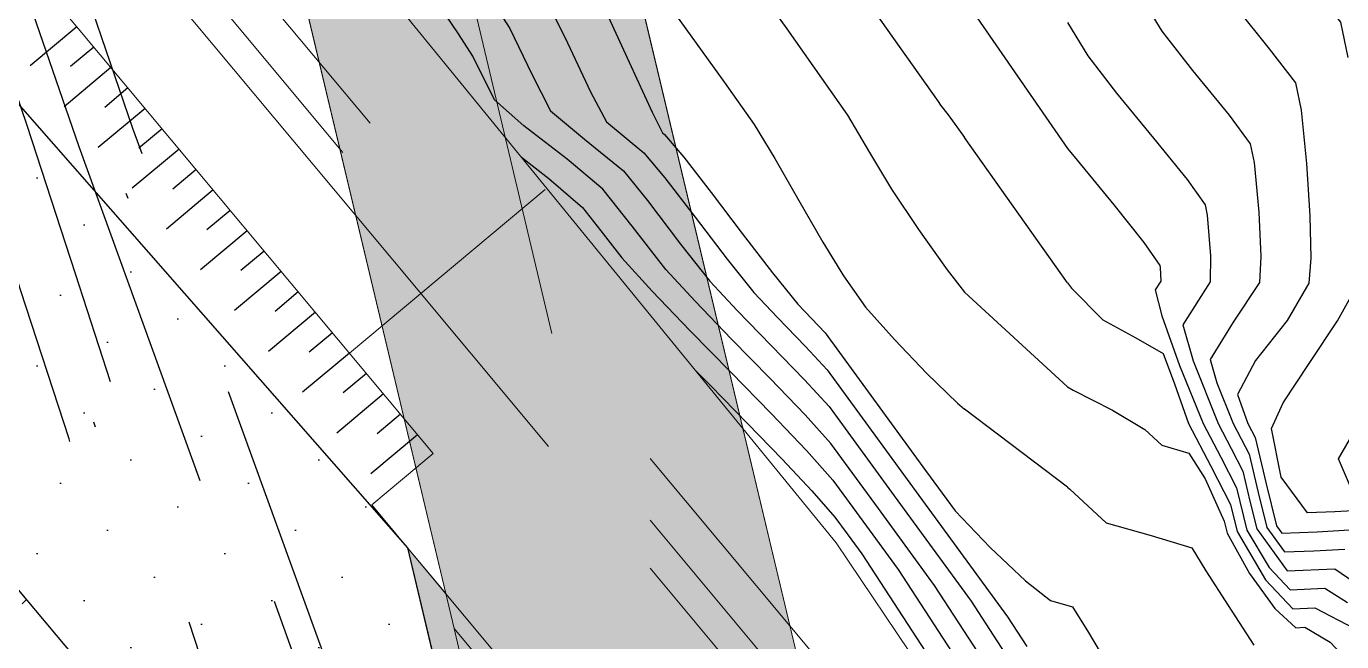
# Model space of a CAD drawing. Extents: x -367 to 63045, y 275 to 109039.
# Drawn here: x 62264.05 to 62288.81, y 108407.77 to 108419.34 of the extents above; entities that cross this region are included whole.
import ezdxf

# ---------------------------------------------------------------- set-up
doc = ezdxf.new("R2010")
doc.units = 0
doc.header["$LTSCALE"] = 25.401856
doc.header["$MEASUREMENT"] = 0
for name, pattern in [('ACAD_ISO04W100', [30, 24, -3, 0, -3]), ('NASCOSTA', [9.525, 6.35, -3.175]), ('TRATTEGGIATA', [19.05, 12.7, -6.35]), ('TRATTEGGIATA2', [0.375, 0.25, -0.125]), ('TRATTOPUNTO2', [12.7, 6.35, -3.175, 0, -3.175])]:
    doc.linetypes.add(name, pattern=pattern)
doc.layers.add('Colori bordi', color=5, linetype='Continuous', plot=False)
doc.layers.add('no_plot', color=5, linetype='Continuous', plot=False)
for name, color, linetype in [('Conduite 1000', 170, 'Continuous'), ('curve livello 5m', 7, 'Continuous'), ('Limite fiume', 6, 'Continuous'), ('LIN010TR', 2, 'NASCOSTA'), ('LIN018CO', 6, 'Continuous'), ('LIN018TR', 6, 'NASCOSTA'), ('LIN025CO', 7, 'Continuous'), ('pendenze', 2, 'Continuous'), ('sezioni', 7, 'Continuous'), ('TRATTCOLO-30', 253, 'Continuous'), ('TRATTCOLO-32', 255, 'Continuous')]:
    doc.layers.add(name, color=color, linetype=linetype)

# ---------------------------------------------------------------- blocks, each defined once
blk = doc.blocks.new('CONTORNO')
at = {"layer": 'Colori bordi', "lineweight": 0, "ltscale": 2, "flags": 128}
for points in [[(-22.578, 81.44), (16.586, -82.868), (15.866, -82.007), (19.27, -96.287), (18.407, -96.98), (19.153, -100.108)], [(28.44, -103.877), (26.165, -94.334), (26.165, -94.334), (25.446, -93.474), (-6.877, 42.135)]]:
    blk.add_lwpolyline(points, dxfattribs=at)

msp = doc.modelspace()

# ---------------------------------------------------------------- hatches: boundary and pattern name
at = {"layer": 'pendenze', "linetype": 'Continuous'}
h = msp.add_hatch(dxfattribs=at)
h.set_pattern_fill('DOTS', color=256, scale=20, angle=-45.000034, style=0)
h.set_pattern_definition([(314.9999663, (170922.6624, 46313.891), (1.325825475, 0.441940959), [0, -1.25])])
h.paths.add_polyline_path([(62270.78439, 108401.63765), (62270.26899, 108401.14956), (62261.49092, 108411.60914), (62262.1863, 108412.20116), (62260.11025, 108414.83676), (62259.37445, 108414.21034), (62258.6523, 108414.91516), (62263.17076, 108418.7048), (62269.83927, 108411.11031), (62271.22529, 108409.53183), (62274.03399, 108397.74803)])
at = {"layer": 'TRATTCOLO-30', "linetype": 'Continuous', "lineweight": 0}
h = msp.add_hatch(color=256, dxfattribs=at)
h.dxf.hatch_style = 1
h.paths.add_polyline_path([(62267.86669, 108439.06309), (62264.87062, 108438.34897), (62271.94444, 108408.67102), (62271.22525, 108409.53186), (62274.17327, 108397.16354), (62277.65571, 108397.99359)])
h.paths.add_polyline_path([(62270.86276, 108439.77721), (62267.86669, 108439.06309), (62277.65571, 108397.99359), (62280.65178, 108398.70771)])

# ---------------------------------------------------------------- linework, layer by layer
at = {"layer": 'Conduite 1000', "linetype": 'TRATTEGGIATA2', "ltscale": 1.5, "flags": 128}
for points, elevation in [([(62251.95946, 108435.53684), (62257.4907, 108429.58396), (62263.07437, 108424.05841), (62264.02223, 108422.78383), (62264.81419, 108421.02543), (62266.05072, 108417.42945), (62273.68149, 108396.40989), (62274.80459, 108394.23107), (62275.54754, 108393.3015), (62285.15483, 108381.73258), (62287.02351, 108379.45941), (62288.3225, 108377.94112), (62288.51647, 108377.71842), (62290.86799, 108375.02093), (62291.05237, 108374.80341), (62292.10461, 108373.56749), (62292.17715, 108373.4816), (62295.67762, 108369.23307), (62299.92524, 108364.06733), (62304.18014, 108358.89406), (62309.20658, 108352.82374), (62314.23312, 108346.7533), (62319.36916, 108340.58435), (62324.5069, 108334.41528), (62329.22024, 108328.76836), (62333.93474, 108323.12195), (62354.72119, 108298.35522), (62356.13646, 108296.63077), (62357.41948, 108295.16879), (62358.1715, 108294.23255), (62359.12181, 108293.10567), (62359.46553, 108292.72139), (62364.09006, 108286.93347), (62371.40697, 108278.241), (62371.76234, 108277.14286), (62370.74431, 108276.81342), (62370.45345, 108277.71223), (62363.26266, 108286.25487), (62358.64817, 108292.03023), (62358.31389, 108292.40394), (62357.34529, 108293.55252), (62356.59987, 108294.48054), (62355.32057, 108295.93828), (62353.89782, 108297.67185), (62333.11428, 108322.43512), (62328.39878, 108328.08271), (62323.68507, 108333.73008), (62318.54685, 108339.89972), (62313.40989, 108346.06977), (62308.38244, 108352.14133), (62303.35487, 108358.21301), (62299.09877, 108363.38775), (62294.85182, 108368.55267), (62291.35549, 108372.79617), (62291.28851, 108372.87547), (62290.2369, 108374.11066), (62290.05656, 108374.32342), (62287.70961, 108377.01565), (62287.51254, 108377.24192), (62286.20363, 108378.7718), (62284.32996, 108381.05104), (62274.71796, 108392.62562), (62273.90228, 108393.64619), (62272.69906, 108395.98046), (62265.04183, 108417.07289), (62263.81836, 108420.63092), (62263.09432, 108422.23852), (62262.26413, 108423.35486), (62256.72212, 108428.83919), (62251.1756, 108434.80851)], 279.04002), ([(62252.41321, 108431.84472), (62254.14115, 108430.06182), (62258.02784, 108426.06464), (62261.92291, 108422.06028), (62262.7758, 108420.95461), (62263.27823, 108419.7726), (62264.06082, 108417.4834), (62264.96708, 108414.69504), (62265.87182, 108411.91133), (62271.4111, 108395.0468), (62272.60671, 108392.52841), (62273.16639, 108391.87993), (62283.44518, 108379.71143), (62284.98426, 108377.84661), (62285.99854, 108376.72741), (62287.47736, 108375.21273), (62288.9777, 108373.67422), (62289.15044, 108373.48544), (62290.34883, 108372.2227), (62292.05886, 108370.14168), (62293.77573, 108368.05304), (62298.89739, 108361.89308), (62304.02188, 108355.73194), (62307.20367, 108351.89342), (62314.27247, 108343.36907), (62319.39961, 108337.2491), (62323.03994, 108332.90385), (62324.53695, 108331.11621), (62324.65013, 108330.97909), (62325.7453, 108329.67485), (62334.25039, 108319.52437), (62334.42615, 108319.3151), (62350.21247, 108300.51809), (62352.17408, 108298.15808), (62354.56962, 108295.25147), (62355.40394, 108294.28255), (62356.42608, 108293.00175), (62357.81361, 108291.33771), (62361.63176, 108286.69279), (62365.61676, 108281.91706), (62369.66666, 108277.06356), (62370.1606, 108275.60771), (62369.14733, 108275.26393), (62368.71742, 108276.53105), (62364.79521, 108281.23153), (62360.80768, 108286.01029), (62356.98941, 108290.65536), (62355.59692, 108292.32534), (62354.58008, 108293.5995), (62353.75126, 108294.56203), (62351.34979, 108297.47584), (62349.39134, 108299.83204), (62333.60679, 108318.62695), (62333.43063, 108318.83669), (62324.92551, 108328.98721), (62323.82779, 108330.29449), (62323.71416, 108330.43217), (62322.21974, 108332.21671), (62318.57941, 108336.56196), (62313.45054, 108342.68399), (62306.37988, 108351.21058), (62303.19867, 108355.04841), (62298.07463, 108361.209), (62292.95105, 108367.37127), (62291.23217, 108369.46236), (62289.5464, 108371.51386), (62288.36762, 108372.75592), (62288.19978, 108372.93934), (62286.71174, 108374.46524), (62285.21904, 108375.99415), (62284.17478, 108377.14643), (62282.62383, 108379.02563), (62272.35264, 108391.18512), (62271.70215, 108391.93883), (62270.41558, 108394.64883), (62264.85473, 108411.57901), (62263.94947, 108414.36431), (62263.04573, 108417.14495), (62262.27832, 108419.38975), (62261.84475, 108420.40974), (62261.11315, 108421.35819), (62257.26071, 108425.31871), (62253.3734, 108429.31652), (62251.64486, 108431.10005)], 277.83343)]:
    msp.add_lwpolyline(points, close=True, dxfattribs=dict(at, elevation=elevation))
at = {"layer": 'Conduite 1000', "linetype": 'TRATTOPUNTO2', "ltscale": 0.1, "flags": 128}
for points, elevation in [([(62251.56753, 108435.17267), (62257.10641, 108429.21158), (62262.66925, 108423.70664), (62263.55828, 108422.51117), (62264.31628, 108420.82817), (62265.54628, 108417.25117), (62273.19028, 108396.19517), (62274.35343, 108393.93863), (62275.13275, 108392.96356), (62284.7424, 108381.39181), (62286.61357, 108379.1156), (62287.91752, 108377.59152), (62288.11304, 108377.36704), (62290.46228, 108374.67217), (62290.64464, 108374.45703), (62291.69656, 108373.22148), (62291.76632, 108373.13888), (62295.26472, 108368.89287), (62299.512, 108363.72754), (62303.7675, 108358.55354), (62308.79451, 108352.48254), (62313.82151, 108346.41154), (62318.95801, 108340.24203), (62324.09598, 108334.07268), (62328.80951, 108328.42553), (62333.52451, 108322.77853), (62354.30951, 108298.01353), (62355.72851, 108296.28453), (62357.00968, 108294.82467), (62357.7584, 108293.89253), (62358.71785, 108292.7548), (62359.05685, 108292.37581), (62363.67636, 108286.59417), (62370.93021, 108277.97661), (62371.25333, 108276.97814)], 279.04002), ([(62252.02903, 108431.47238), (62253.75728, 108429.68917), (62257.64428, 108425.69167), (62261.51803, 108421.70923), (62262.31028, 108420.68217), (62262.77828, 108419.58117), (62263.55328, 108417.31417), (62264.45828, 108414.52967), (62265.36328, 108411.74517), (62270.91334, 108394.84782), (62272.15443, 108392.23362), (62272.75952, 108391.53252), (62283.03451, 108379.36853), (62284.57952, 108377.49652), (62285.60879, 108376.36078), (62287.09455, 108374.83898), (62288.58874, 108373.30678), (62288.75903, 108373.12068), (62289.94762, 108371.86828), (62291.64552, 108369.80202), (62293.36339, 108367.71216), (62298.48601, 108361.55104), (62303.61028, 108355.39017), (62306.79178, 108351.552), (62313.86151, 108343.02653), (62318.98951, 108336.90553), (62322.62984, 108332.56028), (62324.12555, 108330.77419), (62324.23896, 108330.63679), (62325.3354, 108329.33103), (62333.84051, 108319.18053), (62334.01647, 108318.97103), (62349.80191, 108300.17506), (62351.76193, 108297.81696), (62354.16044, 108294.90675), (62354.99201, 108293.94103), (62356.0115, 108292.66354), (62357.40151, 108290.99654), (62361.21972, 108286.35154), (62365.20599, 108281.5743), (62369.19204, 108276.7973), (62369.65397, 108275.43582)], 277.83343)]:
    msp.add_lwpolyline(points, dxfattribs=dict(at, elevation=elevation))
at = {"layer": 'curve livello 5m', "color": 2}
msp.add_line((62283.64711, 108414.51905), (62281.70688, 108417.25155), dxfattribs=at)
at = {"layer": 'curve livello 5m', "color": 2, "flags": 128}
for points in [[(62271.64819, 108431.78142), (62272.61342, 108430.44436), (62273.84844, 108428.73355), (62274.40437, 108427.89205), (62275.06109, 108426.86479), (62275.74898, 108425.77959), (62276.39841, 108424.76427), (62276.93978, 108423.94667), (62276.93978, 108423.94667), (62278.01308, 108422.47365), (62279.03826, 108421.02266), (62279.53273, 108420.30506), (62281.21185, 108417.92986), (62281.25444, 108417.86022), (62281.39766, 108417.67838), (62281.70688, 108417.25155)], [(62288.92571, 108418.75589), (62288.78779, 108419.42222), (62288.19518, 108420.17461), (62287.63156, 108421.09615), (62285.89417, 108423.98666), (62285.00848, 108425.45479), (62284.37897, 108426.34376), (62284.28263, 108426.4776), (62284.25368, 108426.51683), (62284.16716, 108426.65259), (62283.64711, 108427.45149)], [(62272.88534, 108419.71215), (62273.14933, 108419.30003), (62273.14933, 108419.30003), (62273.56729, 108418.44357), (62273.91549, 108417.75281), (62273.91549, 108417.75281), (62274.55586, 108417.21742), (62275.28837, 108416.62147), (62275.28837, 108416.62147), (62275.7387, 108416.06828), (62276.36415, 108415.24581), (62276.91538, 108414.55107), (62276.91538, 108414.55107), (62277.42888, 108413.99609), (62278.07185, 108413.33679), (62278.69726, 108412.69432), (62279.15808, 108412.18985), (62279.15808, 108412.18985), (62280.38671, 108410.50717), (62281.83127, 108408.52875), (62282.74596, 108407.12558)], [(62283.64711, 108414.51905), (62283.72336, 108414.41737), (62283.72336, 108414.41737), (62284.31256, 108413.82246), (62284.9331, 108413.48406), (62285.44959, 108413.18605), (62285.44959, 108413.18605), (62285.66064, 108412.61744), (62285.92215, 108411.87278), (62285.92215, 108411.87278), (62286.342, 108411.06909), (62286.71323, 108410.34572), (62286.71323, 108410.34572), (62286.83682, 108409.83545), (62287.37562, 108408.9268), (62287.88845, 108408.38478), (62287.88845, 108408.38478), (62288.30069, 108408.40377), (62289.04815, 108408.01604)], [(62289.24284, 108410.24074), (62288.67493, 108410.20561), (62288.16405, 108410.19103), (62287.66932, 108410.86351), (62287.48574, 108411.77552), (62287.70747, 108412.26117), (62288.19196, 108412.99917), (62288.72872, 108413.80091), (62289.10728, 108414.47776)]]:
    msp.add_lwpolyline(points, dxfattribs=at)
at = {"layer": 'Limite fiume', "color": 2, "linetype": 'Continuous', "flags": 128}
msp.add_lwpolyline([(62270.78439, 108401.63765), (62270.26899, 108401.14956), (62261.49092, 108411.60914), (62262.1863, 108412.20116), (62260.11025, 108414.83676), (62259.37445, 108414.21034), (62258.6523, 108414.91516), (62263.17076, 108418.7048), (62269.83927, 108411.11031), (62271.22529, 108409.53183), (62274.03399, 108397.74803)], close=True, dxfattribs=at)
at = {"layer": 'LIN010TR', "linetype": 'TRATTOPUNTO2', "lineweight": 0, "ltscale": 5, "flags": 128}
msp.add_lwpolyline([(62244.1533, 108538.5519), (62273.94391, 108413.56645)], dxfattribs=at)
at = {"layer": 'LIN010TR', "lineweight": 0, "ltscale": 0.1, "flags": 128}
for points in [[(62242.2082, 108445.89824), (62254.90327, 108436.21564), (62271.9541, 108415.80658), (62273.87714, 108413.5048)], [(62241.69929, 108445.34855), (62254.38459, 108435.6734), (62271.9541, 108414.64351), (62273.87714, 108412.34173)], [(62275.79135, 108411.21357), (62281.64521, 108404.20678), (62312.53164, 108367.23715)], [(62275.79135, 108410.0505), (62281.64521, 108403.04371), (62312.53164, 108366.07408)]]:
    msp.add_lwpolyline(points, dxfattribs=at)
at = {"layer": 'LIN018CO', "color": 2}
for p, q in [((62265.00184, 108419.33393), (62264.1212, 108418.5982)), ((62265.32241, 108418.95022), (62264.88383, 108418.58381)), ((62265.64298, 108418.56651), (62264.76234, 108417.83078)), ((62265.96355, 108418.1828), (62265.52498, 108417.81639)), ((62266.28413, 108417.79909), (62265.40349, 108417.06336)), ((62266.6047, 108417.41538), (62266.16612, 108417.04897)), ((62266.92527, 108417.03167), (62266.04463, 108416.29594)), ((62267.24584, 108416.64796), (62266.80727, 108416.28155)), ((62267.56642, 108416.26425), (62266.68578, 108415.52852)), ((62267.88699, 108415.88054), (62267.44841, 108415.51413)), ((62268.20756, 108415.49683), (62267.32692, 108414.7611)), ((62268.52813, 108415.11312), (62268.08956, 108414.74671)), ((62268.8487, 108414.72941), (62267.96806, 108413.99368)), ((62269.16928, 108414.3457), (62268.7307, 108413.97929)), ((62269.48985, 108413.96199), (62268.60921, 108413.22626)), ((62269.81042, 108413.57828), (62269.37185, 108413.21187)), ((62270.13099, 108413.19457), (62269.25035, 108412.45884)), ((62270.45157, 108412.81086), (62270.01299, 108412.44445)), ((62270.77214, 108412.42715), (62269.8915, 108411.69142)), ((62271.09271, 108412.04344), (62270.65413, 108411.67703)), ((62271.41328, 108411.65973), (62270.53264, 108410.924))]:
    msp.add_line(p, q, dxfattribs=at)
at = {"layer": 'LIN018TR', "linetype": 'ACAD_ISO04W100', "lineweight": 0, "ltscale": 0.1, "flags": 128}
for points in [[(62243.90476, 108447.31564), (62270.94672, 108414.94768), (62273.87714, 108411.44011)], [(62275.79135, 108409.14888), (62312.53164, 108365.17246)]]:
    msp.add_lwpolyline(points, dxfattribs=at)
at = {"layer": 'LIN025CO', "linetype": 'TRATTEGGIATA', "lineweight": 0, "ltscale": 2}
for p, q in [((62234.65089, 108591.70293), (62280.96093, 108397.4108)), ((62228.65862, 108590.27523), (62272.10052, 108408.0163))]:
    msp.add_line(p, q, dxfattribs=at)
at = {"layer": 'LIN025CO', "linetype": 'Continuous', "lineweight": 0}
for p, q in [((62271.22528, 108409.53184), (62275.55613, 108391.36192)), ((62271.22529, 108409.53183), (62281.52408, 108397.20465)), ((62272.10052, 108408.0163), (62276.0425, 108391.47785)), ((62272.10052, 108408.0163), (62280.96094, 108397.41079))]:
    msp.add_line(p, q, dxfattribs=at)
at = {"layer": 'no_plot'}
for p, q in [((62281.70688, 108419.85592), (62283.64711, 108417.04344)), ((62281.70688, 108414.34105), (62283.64711, 108412.55976)), ((62283.6471, 108410.67492), (62281.70688, 108412.13831))]:
    msp.add_line(p, q, dxfattribs=at)
at = {"layer": 'no_plot', "flags": 128}
for points in [[(62263.65538, 108440.01209), (62264.09757, 108439.61207), (62264.39834, 108439.06138), (62264.79416, 108438.22335), (62265.15907, 108437.51598), (62266.52662, 108435.63671), (62267.29232, 108434.59812), (62267.70887, 108434.09288), (62268.20608, 108433.50649), (62268.60486, 108433.02135), (62270.74027, 108430.06331), (62273.07019, 108426.83582), (62273.4725, 108426.21876), (62273.93639, 108425.48784), (62274.33045, 108424.88432), (62276.63181, 108421.72591), (62277.50273, 108420.49325), (62278.36151, 108419.29458), (62279.5084, 108417.67225), (62279.92186, 108416.97133), (62280.33179, 108416.27701), (62280.8435, 108415.51907), (62281.38178, 108414.76429), (62281.70688, 108414.34105)], [(62283.64711, 108424.85814), (62283.93827, 108424.4537), (62285.73241, 108421.46876), (62286.80703, 108419.71174), (62287.44015, 108418.91771), (62287.93691, 108418.2772), (62288.04242, 108417.76747), (62288.14573, 108416.75989), (62288.20875, 108415.77998), (62288.2247, 108414.98029), (62288.18683, 108414.51335), (62287.77818, 108413.81117), (62287.18309, 108413.05836), (62286.84613, 108412.41678), (62287.04266, 108411.87062), (62287.17915, 108411.60715), (62287.38532, 108410.73612), (62287.58237, 108409.94242), (62287.6784, 108409.80994), (62288.34424, 108409.83365), (62289.05441, 108409.87335)], [(62283.64711, 108422.15108), (62283.83327, 108421.84137), (62285.41889, 108419.24886), (62285.99638, 108418.5099), (62286.68737, 108417.66979), (62287.08603, 108417.13218), (62287.15912, 108416.77905), (62287.24858, 108415.84738), (62287.28564, 108415.01242), (62287.25917, 108414.52466), (62286.76683, 108413.77481), (62286.33036, 108413.0722), (62286.45834, 108412.63384), (62286.76253, 108411.87116), (62287.06267, 108411.29179), (62287.2331, 108410.57177), (62287.39598, 108409.91568), (62287.73091, 108409.45365), (62288.28016, 108409.47321), (62288.86598, 108409.50596)], [(62275.92941, 108420.04402), (62277.19029, 108418.28411), (62277.74783, 108417.49544), (62278.13809, 108416.85273), (62278.59154, 108416.06515), (62279.04318, 108415.28094), (62279.42803, 108414.64832), (62279.84698, 108414.06089), (62280.39012, 108413.44921), (62281.00085, 108412.81148), (62281.57739, 108412.25046), (62281.70688, 108412.13831)], [(62282.61352, 108406.57352), (62281.14581, 108408.82503), (62280.09167, 108410.26875), (62279.19511, 108411.49665), (62278.70915, 108412.03508), (62278.05119, 108412.71735), (62277.32551, 108413.45752), (62276.63641, 108414.16964), (62276.08816, 108414.76778), (62276.08816, 108414.76778), (62275.45362, 108415.58065), (62274.90183, 108416.2774), (62274.90183, 108416.2774), (62274.22873, 108416.84591), (62273.41189, 108417.47108), (62272.86056, 108417.95955), (62272.86056, 108417.95955), (62272.45246, 108418.78369), (62272.1823, 108419.20065), (62271.68474, 108419.94936)], [(62273.84621, 108419.81636), (62274.2382, 108419.03344), (62274.66941, 108418.11289), (62274.97042, 108417.54608), (62275.6749, 108416.96554), (62276.07089, 108416.49006), (62276.63662, 108415.75113), (62277.23842, 108414.96162), (62277.74259, 108414.33436), (62278.18557, 108413.86161), (62278.71646, 108413.319), (62279.12106, 108412.88305), (62280.68174, 108410.74559), (62282.51672, 108408.23247), (62282.87839, 108407.67765)], [(62274.89343, 108419.75825), (62275.39439, 108418.66898), (62275.83228, 108417.72922), (62276.02535, 108417.33934), (62276.06143, 108417.3096), (62276.42408, 108416.88198), (62276.93927, 108416.21676), (62277.52398, 108415.44617), (62278.09517, 108414.70239), (62278.56981, 108414.11764), (62279.08403, 108413.57625), (62280.97677, 108410.98402), (62281.52986, 108410.22653), (62282.18801, 108409.53451), (62282.8539, 108408.91112), (62283.32777, 108408.54337), (62283.74173, 108408.42231), (62284.04064, 108407.94036), (62284.62162, 108406.96917)], [(62283.64711, 108419.41322), (62284.03074, 108418.78598), (62284.56841, 108418.08654), (62285.26596, 108417.23682), (62285.897, 108416.46197), (62286.23515, 108415.98717), (62286.27583, 108415.79063), (62286.33996, 108415.02433), (62286.33151, 108414.53597), (62285.81459, 108413.72761), (62286.01235, 108413.05024), (62286.4824, 108411.8717), (62286.72855, 108411.40052), (62286.94619, 108410.97644), (62287.08087, 108410.40743), (62287.20959, 108409.88893), (62287.78342, 108409.09736), (62288.67755, 108409.13856), (62289.29153, 108408.7159)], [(62273.36882, 108416.87915), (62273.88428, 108416.48226), (62274.5153, 108415.93333), (62274.86211, 108415.4954), (62275.26094, 108414.9845), (62275.8288, 108414.36048), (62276.53711, 108413.62257), (62277.30873, 108412.83435), (62278.06654, 108412.05937), (62278.73338, 108411.36122), (62279.23213, 108410.80345), (62279.79664, 108410.03033), (62280.46036, 108409.12132), (62282.48109, 108406.02145)], [(62283.64711, 108417.04344), (62283.826, 108416.8236), (62284.5185, 108415.98403), (62285.08598, 108415.27575), (62285.38427, 108414.84215), (62285.39254, 108414.80221), (62285.40385, 108414.54727), (62285.29882, 108414.38302), (62285.41952, 108413.89393), (62285.75413, 108412.96401), (62286.20227, 108411.87224), (62286.53527, 108411.2348), (62286.82971, 108410.66108), (62287.02321, 108409.86219), (62287.43961, 108409.15996), (62287.83594, 108408.74107), (62288.48912, 108408.77117), (62288.91392, 108408.50459)], [(62276.63454, 108412.88167), (62276.92717, 108412.58313), (62277.62593, 108411.86966), (62278.2756, 108411.19792), (62278.83655, 108410.60057), (62279.26916, 108410.11026), (62279.50161, 108409.79191), (62279.77491, 108409.4176), (62282.34865, 108405.46938)], [(62283.64711, 108412.55976), (62283.75147, 108412.49784), (62284.49264, 108412.11868), (62285.10408, 108411.76049), (62285.4246, 108411.46043), (62285.93292, 108411.31177), (62286.24043, 108410.82898), (62286.59675, 108410.03036), (62286.65044, 108409.8087), (62287.07088, 108409.04831), (62287.54885, 108408.38897), (62287.94096, 108408.02849), (62288.11226, 108408.03638), (62288.58764, 108407.75478), (62288.97586, 108407.34832)], [(62289.01149, 108410.58879), (62288.74754, 108411.20535), (62289.02234, 108411.6815)], [(62283.6471, 108410.67492), (62283.68872, 108410.63541), (62284.37618, 108410.0019), (62285.22011, 108409.76447), (62285.98652, 108409.53097), (62286.2481, 108409.09906), (62286.66821, 108408.44732), (62287.15637, 108407.69926)]]:
    msp.add_lwpolyline(points, dxfattribs=at)
at = {"layer": 'pendenze', "linetype": 'Continuous', "flags": 128}
msp.add_lwpolyline([(62264.05186, 108408.55763), (62263.97502, 108408.4787)], dxfattribs=at)
at = {"layer": 'sezioni', "linetype": 'Continuous', "lineweight": 0}
for p, q in [((62260.01845, 108433.22089), (62279.29509, 108409.62499)), ((62257.3081, 108428.54298), (62271.70979, 108411.30483)), ((62273.81354, 108416.27117), (62270.13099, 108413.19457)), ((62271.70979, 108411.30483), (62270.55208, 108410.33762)), ((62270.55208, 108410.33762), (62271.22529, 108409.53183)), ((62282.87632, 108404.29671), (62279.29509, 108409.62499))]:
    msp.add_line(p, q, dxfattribs=at)

# ---------------------------------------------------------------- block references
at = {"layer": 'TRATTCOLO-32', "linetype": 'Continuous', "lineweight": 0, "rotation": 359.9999663132272}
msp.add_blockref('CONTORNO', (62255.35888, 108491.53914), dxfattribs=at)

doc.saveas('drawing.dxf')
